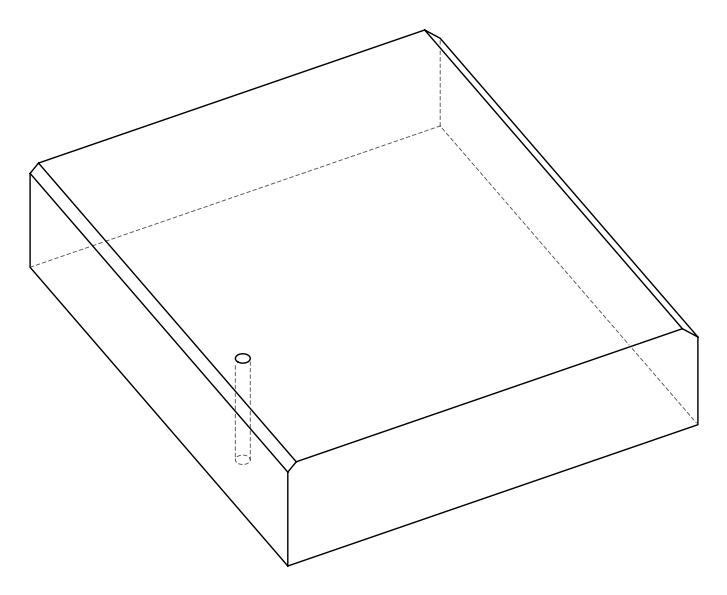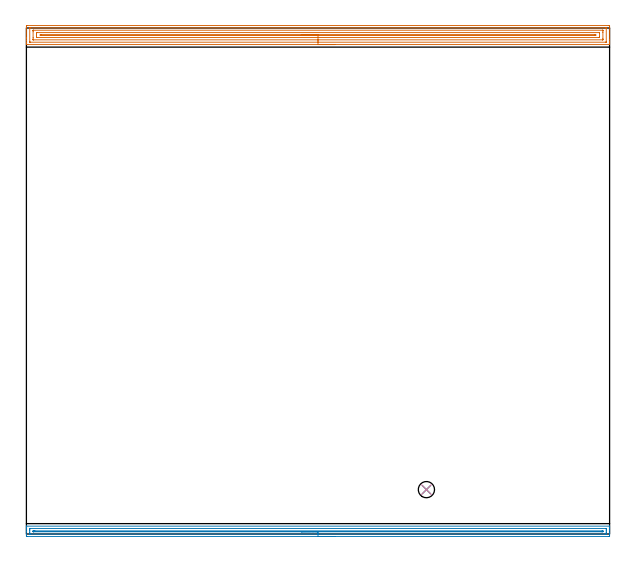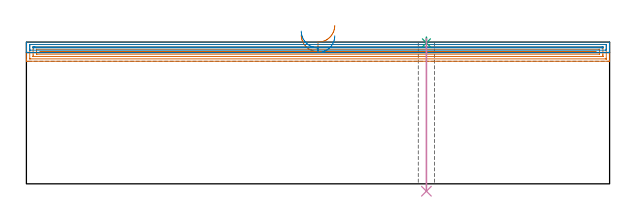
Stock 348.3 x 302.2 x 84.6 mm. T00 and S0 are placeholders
(PLAN: 4 operations, 2 tool changes, 23 min)
(1 AREA_MILL | FG_CHAMFER_SURFACE | UGT0205_001 | 14.09 min | 22635 mm3)
(2 AREA_MILL_1 | FG_CHAMFER_SURFACE_1 | UGT0205_001 | 8.52 min | 6698 mm3)
(3 SPOT_DRILL | STEP1HOLE | NXT0321_9005460120000 | 0.03 min | 6 mm3)
(4 DRILL_THROUGH_HOLE_INTO_CENTER | STEP1HOLE | UGT0301_492 | 0.37 min | 6224 mm3)
(TOOL UGT0205_001 | Chamfer Mill 20 x 3 x 45 deg. | D20 FL50 Z2)
(TOOL NXT0321_9005460120000 | NC Spot Drill, 142deg, 12mm, Carbide, Uncoated | D12 PA142 FL30 Z2)
(TOOL UGT0301_492 | Carbide Drill 9.7 mm | D9.7 PA118 FL87 Z2)
(OP 1 AREA_MILL)
G17 G21 G94 G90
T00 M6
G54
G17 G0 G90 X184.15 Y292.3 S1061 M3
G43 Z94.6 H0
G94 G1 X184.112 Z93.728 F250.
X183.998 Z92.863
X183.809 Z92.012
X183.547 Z91.18
X183.213 Z90.374
X182.81 Z89.6
X182.342 Z88.864
X181.81 Z88.172
X181.221 Z87.529
X180.578 Z86.94
X179.886 Z86.408
X179.15 Z85.94
X178.376 Z85.537
X177.57 Z85.203
X176.738 Z84.941
X175.886 Z84.752
X175.022 Z84.638
X174.15 Z84.6
X0.186
X0.01 Y292.302 Z84.589
X0.002 Y292.474 Z84.419
X0. Y292.652 Z84.248
Y292.872 Z84.028
Y293.603 Z83.292
Y294.847 Z82.049
Y296.241 Z80.655
Y302.654 Z74.243
X0.005 Y303.277 Z73.621
X0.01 Y303.692 Z73.206
X0.206 Y303.696 Z73.202
X0.633 Y303.7 Z73.2
X347.667 Y303.699 Z73.201
X348.094 Y303.696 Z73.202
X348.29 Y303.692 Z73.206
X348.3 Y303.277 Z73.621
Y295.362 Z81.533
Y293.968 Z82.928
Y293.603 Z83.292
Y292.872 Z84.028
Y292.652 Z84.248
X348.298 Y292.474 Z84.419
X348.29 Y292.302 Z84.589
X348.114 Y292.3 Z84.6
X174.15
Y293.714 Z83.186
X2.308
X2.051 Y293.716 Z83.184
X2.02 Y293.718 Z83.182
X2.011 Y293.721 Z83.179
X2.007 Y293.728 Z83.172
X2.002 Y293.765 Z83.135
X2.001 Y293.801 Z83.099
X2. Y294.017 Z82.883
X2.001 Y302.071 Z74.829
X2.005 Y302.181 Z74.719
X2.01 Y302.254 Z74.646
X2.016 Y302.279 Z74.621
X2.535 Y302.285 Z74.615
X345.992 Y302.286 Z74.614
X346.249 Y302.284 Z74.616
X346.28 Y302.282 Z74.618
X346.289 Y302.279 Z74.621
X346.293 Y302.272 Z74.628
X346.298 Y302.235 Z74.665
X346.299 Y302.199 Z74.701
X346.3 Y301.982 Z74.918
X346.299 Y293.929 Z82.971
X346.295 Y293.819 Z83.081
X346.29 Y293.746 Z83.154
X346.284 Y293.721 Z83.179
X345.765 Y293.714 Z83.186
X174.15
Y295.128 Z81.772
X4.132 Y295.129 Z81.771
X4.068 Y295.13 Z81.77
X4.027 Y295.133 Z81.767
X4.011 Y295.135 Z81.765
X4.009 Y295.155 Z81.745
X4.003 Y295.362 Z81.538
X4. Y295.568 Z81.332
Y296.448 Z80.452
Y299.966 Z76.934
X4.003 Y300.638 Z76.262
X4.006 Y300.839 Z76.061
X4.012 Y300.865 Z76.035
X4.034 Y300.867 Z76.033
X4.092 Y300.869 Z76.031
X4.211 Y300.871 Z76.029
X344.168
X344.232 Y300.87 Z76.03
X344.273 Y300.867 Z76.033
X344.289 Y300.865 Z76.035
X344.291 Y300.845 Z76.055
X344.297 Y300.638 Z76.262
X344.3 Y300.432 Z76.468
Y299.552 Z77.348
Y296.034 Z80.866
X344.297 Y295.362 Z81.538
X344.294 Y295.161 Z81.739
X344.288 Y295.135 Z81.765
X344.266 Y295.133 Z81.767
X344.208 Y295.131 Z81.769
X344.089 Y295.129 Z81.771
X174.15 Y295.128 Z81.772
Y296.543 Z80.357
X6.15 Y296.544 Z80.356
X6.065 Y296.545 Z80.355
X6.026 Y296.548 Z80.352
X6.01 Y296.55 Z80.35
X6.008 Y296.572 Z80.328
X6.004 Y296.681 Z80.219
X6. Y297.12 Z79.78
Y297.999 Z78.901
Y298.879 Z78.021
X6.004 Y299.319 Z77.581
X6.008 Y299.428 Z77.472
X6.01 Y299.449 Z77.451
X6.04 Y299.452 Z77.448
X6.11 Y299.455 Z77.445
X6.307 Y299.457 Z77.443
X342.15 Y299.456 Z77.444
X342.236 Y299.455 Z77.445
X342.274 Y299.452 Z77.448
X342.29 Y299.45 Z77.45
X342.292 Y299.428 Z77.472
X342.296 Y299.319 Z77.581
X342.3 Y298.88 Z78.02
Y297.121 Z79.779
X342.296 Y296.681 Z80.219
X342.292 Y296.572 Z80.328
X342.29 Y296.55 Z80.35
X342.26 Y296.548 Z80.352
X342.19 Y296.545 Z80.355
X341.993 Y296.543 Z80.357
X174.15
Y297.957 Z78.943
X8.726
X8.683 Y297.959 Z78.941
X8.105 Y298. Z78.9
X8.64 Y298.042 Z78.858
X8.683 Y298.043 Z78.857
X339.574
X339.617 Y298.041 Z78.859
X340.195 Y298. Z78.9
X339.66 Y297.958 Z78.942
X339.617 Y297.957 Z78.943
X174.15
X173.278 Z78.981
X172.414 Z79.095
X171.562 Z79.284
X170.73 Z79.546
X169.924 Z79.88
X169.15 Z80.283
X168.414 Z80.752
X167.722 Z81.283
X167.079 Z81.872
X166.49 Z82.515
X165.958 Z83.207
X165.49 Z83.943
X165.087 Z84.717
X164.753 Z85.523
X164.491 Z86.355
X164.302 Z87.207
X164.188 Z88.072
X164.15 Z88.943
G0 Z94.6
M5
M2
(OP 2 AREA_MILL_1)
G17 G21 G94 G90
T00 M6
G54
G17 G0 G90 X184.15 Y-1.5 S1061 M3
G43 Z94.6 H0
Z88.4
G94 G1 X184.112 Z87.528 F250.
X183.998 Z86.664
X183.809 Z85.812
X183.547 Z84.98
X183.213 Z84.174
X182.81 Z83.4
X182.342 Z82.664
X181.81 Z81.972
X181.221 Z81.329
X180.578 Z80.74
X179.886 Z80.208
X179.15 Z79.74
X178.376 Z79.337
X177.57 Z79.003
X176.738 Z78.741
X175.886 Z78.552
X175.022 Z78.438
X174.15 Z78.4
X0.633
X0.176 Y-1.496 Z78.402
X0.01 Y-1.491 Z78.406
X0. Y-1.045 Z78.852
Y1.6 Z81.495
Y2.997 Z82.893
Y3.363 Z83.258
Y4.096 Z83.996
Y4.322 Z84.222
X0.006 Y4.694 Z84.585
X0.008 Y4.697 Z84.588
X0.186 Y4.7 Z84.6
X348.114
X348.292 Y4.697 Z84.588
X348.294 Y4.694 Z84.585
X348.3 Y4.322 Z84.222
Y4.096 Z83.995
Y3.363 Z83.258
Y2.116 Z82.012
Y0.718 Z80.614
Y0.094 Z79.991
Y-0.787 Z79.109
X348.297 Y-1.045 Z78.852
X348.29 Y-1.491 Z78.406
X348.124 Y-1.496 Z78.402
X347.667 Y-1.5 Z78.4
X174.15
Y-0.086 Z79.814
X2.342 Y-0.085 Z79.815
X2.038 Y-0.079 Z79.821
X2.009 Y-0.077 Z79.823
X2.006 Y-0.053 Z79.847
X2.002 Y-0.017 Z79.883
X2.001 Y0.018 Z79.918
X2. Y0.252 Z80.152
Y1.134 Z81.034
Y2.016 Z81.916
X2.003 Y2.482 Z82.382
X2.007 Y2.89 Z82.79
X2.024 Y3.279 Z83.179
X2.422 Y3.284 Z83.184
X2.501 Y3.285 Z83.185
X345.958
X346.262 Y3.279 Z83.179
X346.291 Y3.277 Z83.177
X346.294 Y3.253 Z83.153
X346.298 Y3.217 Z83.117
X346.299 Y3.182 Z83.082
X346.3 Y2.948 Z82.848
Y2.066 Z81.966
Y1.184 Z81.084
X346.297 Y0.718 Z80.618
X346.293 Y0.31 Z80.21
X346.276 Y-0.079 Z79.821
X345.878 Y-0.084 Z79.816
X345.799 Y-0.085 Z79.815
X174.15 Y-0.086 Z79.814
Y1.328 Z81.228
X4.486 Y1.329 Z81.229
X4.211 Y1.33 Z81.23
X4.119 Y1.331 Z81.231
X4.047 Y1.335 Z81.235
X4.01 Y1.339 Z81.239
X4.008 Y1.393 Z81.293
X4.005 Y1.6 Z81.5
X4.006 Y1.802 Z81.702
X4.014 Y1.865 Z81.765
X4.073 Y1.867 Z81.767
X4.211 Y1.869 Z81.769
X4.83 Y1.871 Z81.771
X5.105
X343.814
X344.089 Y1.87 Z81.77
X344.181 Y1.869 Z81.769
X344.253 Y1.865 Z81.765
X344.29 Y1.861 Z81.761
X344.292 Y1.807 Z81.707
X344.295 Y1.6 Z81.5
X344.294 Y1.398 Z81.298
X344.286 Y1.335 Z81.235
X344.227 Y1.333 Z81.233
X344.089 Y1.331 Z81.231
X343.47 Y1.329 Z81.229
X343.195 Y1.328 Z81.228
X174.15
X173.278 Z81.267
X172.414 Z81.38
X171.562 Z81.569
X170.73 Z81.832
X169.924 Z82.165
X169.15 Z82.568
X168.414 Z83.037
X167.722 Z83.568
X167.079 Z84.157
X166.49 Z84.801
X165.958 Z85.493
X165.49 Z86.228
X165.087 Z87.002
X164.753 Z87.808
X164.491 Z88.64
X164.302 Z89.492
X164.188 Z90.357
X164.15 Z91.228
G0 Z94.6
M5
M2
(OP 3 SPOT_DRILL)
G17 G21 G94 G90
T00 M6
G54
G17 G0 G90 X238.9 Y26.5 S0 M3
G43 Z94.6 H0
G94 G81 G98 Z84.183 F250. R87.6
G80
M5
M2
(OP 4 DRILL_THROUGH_HOLE_INTO_CENTER)
G17 G21 G94 G90
T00 M6
G54
G17 G0 G90 X238.9 Y26.5 S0 M3
G43 Z94.6 H0
G94 G73 G98 Z-4.414 F250. Q8.901 R86.6
G80
M5
M2
